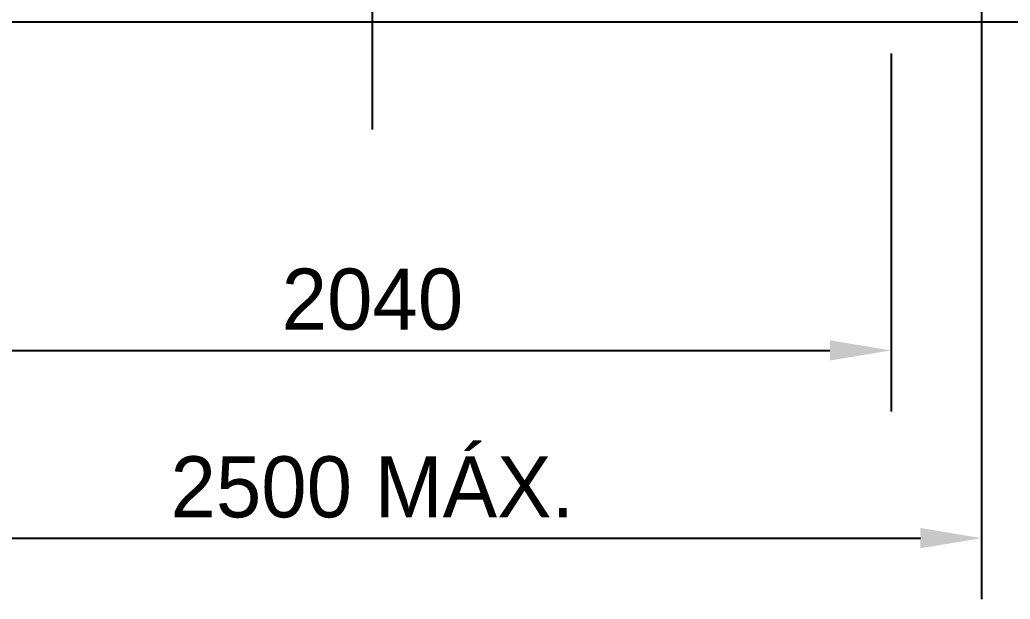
# Model space of a CAD drawing. Extents: x 791 to 19569, y 442 to 10148.
# Drawn here: x 1928 to 3876, y 6906 to 8045 of the extents above; entities that cross this region are included whole.
import ezdxf

# ---------------------------------------------------------------- set-up
doc = ezdxf.new("R2010")
doc.units = 0
doc.header["$LTSCALE"] = 10
doc.header["$MEASUREMENT"] = 0
doc.layers.get('0').update_dxf_attribs({"linetype": 'CONTINUOUS'})
doc.layers.get('DEFPOINTS').update_dxf_attribs({"linetype": 'CONTINUOUS'})
doc.layers.add('PORTA_CONTENTORES_12', color=7, linetype='CONTINUOUS')
doc.dimstyles.new('DEFAULT', dxfattribs={"dimtxt": 3, "dimasz": 3, "dimexe": 3, "dimexo": 3, "dimgap": 1, "dimtad": 1, "dimdec": 0, "dimzin": 0, "dimdsep": 46, "dimtxsty": 'Standard', "dimsah": 1, "dimcen": 1, "dimclrd": 1, "dimclre": 1, "dimclrt": 6, "dimadec": 0, "dimazin": 0, "dimtfac": 1, "dimtdec": 4, "dimtofl": 0, "dimtmove": 0, "dimatfit": 3, "dimfxl": 0, "dimtolj": 1, "dimtzin": 0, "dimarcsym": 0})

# ---------------------------------------------------------------- blocks, each defined once
blk = doc.blocks.new('*D12')
at = {"linetype": 'ByBlock'}
for p, q in [((9377.9, 5170.5), (9377.9, 3876.2)), ((11773.4, 5170.5), (11773.4, 3876.2)), ((9497.9, 3996.2), (11653.4, 3996.2))]:
    blk.add_line(p, q, dxfattribs=at)
for points in [[(9497.9, 4016.2), (9497.9, 3976.2), (9377.9, 3996.2)], [(11653.4, 4016.2), (11653.4, 3976.2), (11773.4, 3996.2)]]:
    blk.add_solid(points, dxfattribs=at)
at = {"layer": 'DEFPOINTS', "color": 0, "linetype": 'ByBlock'}
for p in [(9377.9, 5290.5, 10), (11773.4, 5290.5, 10), (11773.4, 3996.2)]:
    blk.add_point(p, dxfattribs=at)
at = {"linetype": 'ByBlock', "insert": (10575.6, 4096.2), "char_height": 120, "attachment_point": 5}
blk.add_mtext('\\A1;2500 MÁX.', dxfattribs=at)
blk = doc.blocks.new('*D13')
at = {"linetype": 'ByBlock'}
for p, q in [((9556, 5031), (9556, 4245.3)), ((11595.6, 4949), (11595.6, 4245.3)), ((9676, 4365.3), (11475.6, 4365.3))]:
    blk.add_line(p, q, dxfattribs=at)
for points in [[(9676, 4385.3), (9676, 4345.3), (9556, 4365.3)], [(11475.6, 4385.3), (11475.6, 4345.3), (11595.6, 4365.3)]]:
    blk.add_solid(points, dxfattribs=at)
at = {"layer": 'DEFPOINTS', "color": 0, "linetype": 'ByBlock'}
for p in [(9556, 5151), (11595.6, 5069), (11595.6, 4365.3)]:
    blk.add_point(p, dxfattribs=at)
at = {"linetype": 'ByBlock', "insert": (10575.8, 4465.3), "char_height": 120, "attachment_point": 5}
blk.add_mtext('\\A1;2040', dxfattribs=at)
blk = doc.blocks.new('A$C045D1D69')
at = {"layer": 'PORTA_CONTENTORES_12', "color": 5}
blk.add_line((1830.6, 7387.6), (1830.6, 9495.8), dxfattribs=at)
at = {"layer": 'PORTA_CONTENTORES_12', "color": 100}
blk.add_lwpolyline([(0, 7599), (18358.9, 7599)], dxfattribs=at)
at = {"layer": 'PORTA_CONTENTORES_12'}
dim = blk.add_linear_dim(base=(3028.4, 6584.1), p1=(632.9, 7878.4, 10), p2=(3028.4, 7878.4, 10), text='2500 MÁX.', dimstyle='DEFAULT', override={"dimscale": 40, "dimsah": 0, "dimclrd": 256, "dimclre": 256, "dimclrt": 256}, dxfattribs=at)
dim.commit()
dim.dimension.update_dxf_attribs({"geometry": '*D12', "text_midpoint": (1830.6, 6684.1), "insert": (-8745, 2587.9)})
dim = blk.add_linear_dim(base=(2850.6, 6953.2), p1=(811, 7738.9), p2=(2850.6, 7656.9), dimstyle='DEFAULT', override={"dimscale": 40, "dimsah": 0, "dimclrd": 256, "dimclre": 256, "dimclrt": 256}, dxfattribs=at)
dim.commit()
dim.dimension.update_dxf_attribs({"geometry": '*D13', "text_midpoint": (1830.8, 7053.2), "insert": (-8745, 2587.9)})

msp = doc.modelspace()

# ---------------------------------------------------------------- block references
msp.add_blockref('A$C045D1D69', (791, 442))

doc.saveas('drawing.dxf')
